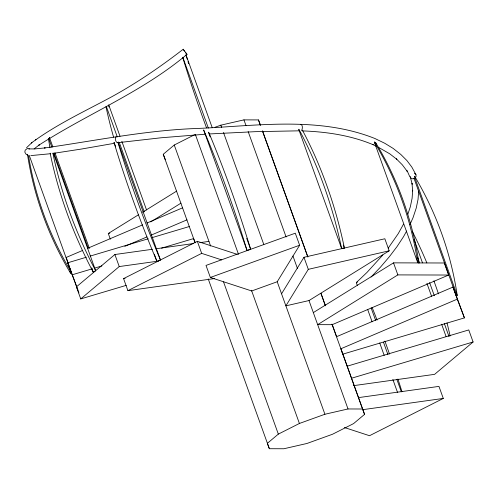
<?xml version="1.0" encoding="UTF-8"?>
<svg xmlns="http://www.w3.org/2000/svg" width="498" height="498" viewBox="0 0 498 498"><rect width="100%" height="100%" fill="white"/><g stroke="black" fill="none" stroke-linecap="round" stroke-linejoin="round"><path stroke-width="0.75" d="M418.631 191.139L418.046 199.374L416.241 208.058L412.998 217.782L409.997 224.492M407.893 214.109L410.346 206.732L412.107 198.266L412.68 190.242L412.643 190.983L412.014 183.482L412.188 184.21L410.203 176.553M403.511 224.156L398.257 233.618L388.203 248.172M406.654 231.035L403.442 236.824L396.968 246.678L389.411 256.657L380.553 267.059L371.047 277.05M415.463 177.68L416.11 176.242L415.967 174.742L411.852 167.116L406.903 160.555L400.797 154.448L393.084 148.373L384.786 143.287L374.913 138.512C316.535 115.268 252.299 126.654 191.357 128.702C141.874 131.049 93.369 141.021 44.465 147.993L45.181 147.906L34.518 148.946L28.909 148.89M27.471 154.312A330.722 312.526 31.5 0 0 70.616 273.259L71.289 272.163L29.239 155.364M277.212 281.756L299.628 245.246L295.295 233.201L206.01 265.415L210.349 277.461L251.708 290.963L277.212 281.756L324.914 414.255L348.021 408.964L362.538 409.001L364.567 414.361L353.574 423.605L332.496 434.256L306.986 443.463L283.879 448.754L269.362 448.717L267.333 443.357L278.332 434.113L299.41 423.462L324.914 414.255M281.551 293.801L303.967 257.292L384.842 238.766L389.181 250.811L308.997 300.555L285.889 305.847L308.306 269.337L389.181 250.811M413.963 178.203L456.535 296.466L457.208 295.37A330.722 312.526 31.5 0 0 414.641 176.248M301.539 130.576C302.591 128.789 302.815 125.826 301.203 124.338L300.543 124.581M118.35 141.998L117.671 142.708L160.979 137.79L205.462 134.199M382.838 254.988L367.001 272.406L356.705 282.223L356.462 283.536L357.527 285.46M26.537 147.75L31.909 142.584M34.144 148.883L39.33 144.818L38.72 145.279C87.443 113.793 142.266 92.049 187.018 54.326L183.22 49.246C160.045 67.143 135.773 83.714 110.027 97.708C83.359 112 55.664 124.948 31.281 143.057M195.141 242.825L163.257 154.268L174.25 145.024L194.65 134.715M152.363 249.286L114.895 254.522L76.406 286.873L80.744 298.918L126.231 285.354M80.744 298.918L119.234 266.567L158.227 261.12M347.224 366.179L468.761 329.937L473.1 341.983L434.611 374.34L353.561 385.657M35.339 139.994L35.949 139.533M110.332 239.171L108.29 233.5L138.525 214.75M142.465 212.304L176.641 191.101M150.745 221.903L180.979 203.147M50.167 153.185A330.722 229.373 58.2 0 0 93.244 272.188L95.653 270.694L53.336 153.166M313.329 312.601L393.513 262.857L444.309 262.994L448.648 275.039L332.178 324.684L317.668 324.646L397.852 274.902L448.648 275.039M214.308 278.594L127.905 290.651L123.566 278.612L197.339 241.325L237.216 254.341M127.905 290.651L201.671 253.37L221.616 259.881M358.66 397.597L438.95 386.386L443.288 398.431L369.516 435.713L344.404 427.514M82.6 250.45L66.166 257.454L68.207 263.125M87.604 248.315L142.621 224.866M146.91 223.042L182.635 207.809M124.805 246.354L146.96 236.911M151.243 235.087L186.968 219.855M114.005 142.391A330.722 84.753 66.9 0 0 156.957 261.456L160.449 259.968L118.138 142.434M336.517 336.729L452.987 287.085L464.429 317.892L342.885 354.134L340.856 348.774L457.32 299.13L452.987 287.085M356.705 282.223L357.564 282.092M215.012 127.27L220.838 125.166L243.945 119.875L258.462 119.918L260.491 125.278M210.349 277.461L299.628 245.246M414.199 178.676C409.493 180.295 408.902 172.856 406.742 170.534L407.096 171.169L402.291 164.788L396.352 158.856L396.844 159.323L389.803 153.851L378.455 147.315M77.812 289.985L67.734 262.782L86.378 257.223M90.101 256.115L148.267 238.772M151.996 237.658L189.277 226.54M72.073 274.828L92.205 268.827M94.439 268.161L101.897 265.938M161.551 248.147L193.61 238.586L194.88 241.935M247.008 250.394A330.722 82.575 73.4 0 0 203.638 129.941L247.008 250.394L250.65 249.305A330.722 82.575 73.4 0 0 208.687 132.188M351.557 378.225L473.1 341.983M108.29 233.5L109.79 233.157M114.621 143.256L81.087 149.101L52.937 153.428M156.185 248.751L193.654 243.522M199.773 242.669L208.948 241.387M123.566 278.612L125.098 278.394M298.744 129.43L341.584 248.421L344.404 248.029A330.722 227.773 82.1 0 0 302.429 130.177M362.998 409.642L443.288 398.431M50.784 153.701L30.82 155.594M209.185 133.956L255.25 131.671L299.391 130.825M302.404 130.893C326.489 131.777 350.804 135.35 373.151 144.719L372.604 144.47L376.5 146.368M27.782 154.978L26.288 154.498L24.968 152.469A3.53 3.523 -5.5 0 1 25.373 150.004L27.278 148.535L29.556 148.927M374.309 142.067L375.548 142.472A330.722 311.947 -71.9 0 1 418.911 262.925L417.673 262.521L374.309 142.067A330.722 311.947 -71.9 0 1 417.673 262.521M117.26 142.745C115.237 141.613 114.739 137.871 116.501 136.321L117.74 136.863M414.423 173.236L415.967 174.742M187.018 54.326L186.65 53.989M186.302 53.585L185.393 52.446M184.409 51.132L183.619 49.993M183.364 49.588L183.22 49.246M457.32 299.13L464.429 317.892M163.257 154.268L165.286 159.628M67.734 262.782L71.289 272.163A330.722 312.526 31.5 0 1 28.498 155.463M71.563 272.885L74.843 281.544M414.367 176.379L457.208 295.37M414.081 239.501L422.491 262.863M429.587 282.571L434.318 295.712M444.303 323.451L449.034 336.592M417.455 257.055L419.559 262.894M426.917 283.337L431.648 296.472M441.633 324.217L446.102 336.623M375.548 142.472L376.071 143.934M418.127 260.734L418.911 262.925M393.513 262.857L397.852 274.902M371.128 307.907L375.598 320.314M383.479 342.213L387.948 354.626M396.887 379.445L401.351 391.858M367.636 309.395L372.106 321.801M379.725 342.973L384.195 355.385M392.866 379.476L397.597 392.617M343.352 245.109L344.404 248.029M262.595 131.13L307.92 257.012M321.092 293.602L325.306 305.311M332.16 324.341L336.636 336.785M342.12 352.011L364.567 414.361M258.462 119.918L260.305 125.042M262.415 130.893L307.733 256.775M320.905 293.366L325.387 305.809M331.973 324.105L362.538 409.001M303.967 257.292L308.306 269.337M243.945 119.875L246.056 125.733M248.16 131.584L286.107 236.973M292.955 256.003L297.437 268.447M309.028 300.649L348.021 408.964M220.838 125.166L221.629 127.364M223.478 132.487L263.791 244.462M185.941 54.699L212.223 127.7M182.822 57.251L208.313 128.061M208.6 132.505L210.175 136.888M246.709 238.355L250.65 249.305M195.328 134.373L238.542 254.397M251.453 290.259L299.41 423.462M174.25 145.024L210.617 246.024M223.527 281.887L278.332 434.113M197.339 241.325L201.671 253.37M208.232 278.924L269.362 448.717M108.707 104.854L120.012 136.247M121.848 141.357L146.555 209.975M106.416 106.709L117.192 136.639M119.29 142.478L144.258 211.831M114.117 142.465L115.698 146.848M154.33 254.154L156.957 261.456M114.895 254.522L119.234 266.567M52.856 146.966L49.439 137.479A330.722 311.947 -71.9 0 0 49.675 139.01M54.961 152.805L89.391 248.44M48.723 138.531L51.879 147.29M53.983 153.129L88.146 248.035M91.669 267.812L93.244 272.188M75.098 282.254L78.921 292.88M69.826 271.068L70.616 273.259M160.449 259.968A330.722 84.753 66.9 0 1 117.914 142.285M95.653 270.694A330.722 229.373 58.2 0 1 52.869 153.135M113.569 137.112A330.722 227.773 82.1 0 1 105.968 106.647M206.527 127.862A330.722 82.575 73.4 0 1 182.841 57.83M188.649 63.732A330.722 82.575 73.4 0 1 187.995 61.64M187.348 59.542A330.722 82.575 73.4 0 1 186.053 55.34M108.944 106.97A330.722 227.773 82.1 0 1 108.632 105.539M49.999 147.763A330.722 311.947 -71.9 0 1 48.437 138.606M298.912 129.268A330.722 227.773 82.1 0 1 341.584 248.421M456.199 294.218A330.722 312.526 31.5 0 1 456.535 296.466M412.257 231.302A330.722 229.373 58.2 0 1 426.854 262.907M433.895 280.853A330.722 229.373 58.2 0 1 438.452 293.864M446.992 322.878A330.722 229.373 58.2 0 1 450.105 335.938M372.13 307.453A330.722 84.753 66.9 0 1 377.061 320.09M384.898 341.099A330.722 84.753 66.9 0 1 389.523 354.072M397.939 379.04A330.722 84.753 66.9 0 1 401.961 391.708"/></g></svg>
